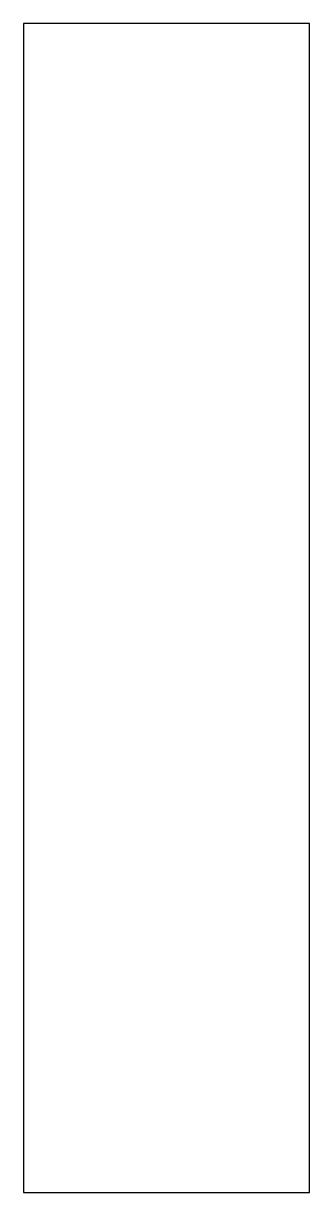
# Model space of a CAD drawing. Header units: millimetres. Extents: x -298 to 298, y 0 to 2438.
import ezdxf

# ---------------------------------------------------------------- set-up
doc = ezdxf.new("R2010")
doc.units = ezdxf.units.MM
doc.layers.get('0').update_dxf_attribs({"linetype": 'CONTINUOUS'})

msp = doc.modelspace()

# ---------------------------------------------------------------- linework, layer by layer
msp.add_lwpolyline([(298.45, 0), (298.45, 2438.4), (-298.45, 2438.4), (-298.45, 0)], close=True)

doc.saveas('drawing.dxf')
